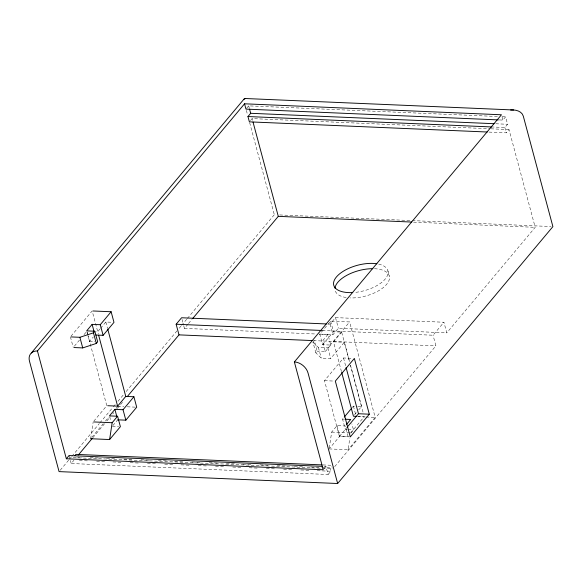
<?xml version="1.0" encoding="UTF-8"?>
<svg xmlns="http://www.w3.org/2000/svg" width="582" height="582" viewBox="0 0 582 582"><rect width="100%" height="100%" fill="white"/><g stroke="black" fill="none" stroke-linecap="round" stroke-linejoin="round"><path stroke-width="0.44" stroke-dasharray="2.91 2.18" d="M90.639 438.726L93.185 421.906M329.259 448.038L331.667 432.099L337.109 425.609L345.25 425.959L348.051 436.405L339.903 436.056L329.688 448.249M329.121 448.918L348.094 449.733L349.833 438.224M246.513 108.463L248.689 105.866L498.338 116.538M250.471 120.554L252.101 118.604L489.949 128.768M70.982 336.214L92.16 310.941L98.263 333.712M74.387 346.159L79.487 340.07M84.026 334.657L86.289 331.951M87.984 335.77L89.512 341.488L93.331 336.934M100.009 328.961L97.681 331.74L95.877 331.66M100.591 328.27L105.829 322.013L112.166 322.283M93.753 421.23L106.79 405.669L88.028 335.654M60.23 470.22L68.982 459.773M69.564 459.074L71.317 456.986M71.899 456.295L99.311 423.572M99.9 422.874L112.733 407.56M113.315 406.862L115.651 404.075M117.979 401.296L123.813 394.334M126.149 391.548L176.899 330.976M179.227 328.19L180.98 326.102M181.562 325.411L186.815 319.14M187.397 318.449L274.311 214.714L276.123 214.787M91.789 437.366L103.21 423.732M105.495 421.004L108.776 417.083M116.014 408.44L117.164 407.073M69.062 455.546L71.2 463.519L73.914 460.275M92.916 437.599L104.549 423.718M106.877 420.939L110.362 416.77M112.69 413.998L113.854 412.609M117.346 408.44L122.576 402.198M183.767 325.927L184.429 328.379L187.928 324.203M188.51 323.505L192.009 319.336M112.864 425.58L117.695 419.818M315.822 352.823L312.978 342.209L314.331 340.601L317.168 351.215L315.822 352.823L321.242 358.105L330.707 358.512L344.311 342.281L349.469 361.531M319.78 334.097L327.921 334.446L330.765 345.061L322.617 344.711L319.78 334.097L330.641 321.133L349.615 321.941L375.186 417.396L348.094 449.733M328.277 324.021L330.089 324.101L335.523 317.612L443.928 322.246L446.772 332.868L338.375 328.241L332.933 334.723L319.351 334.148M499.247 119.936L502.877 120.088L505.598 116.851L507.584 124.272L504.87 127.516L493.07 127.014M327.921 334.446L322.472 340.95L325.316 351.564L317.168 351.215M322.617 344.711L333.486 331.747L341.634 332.089L349.607 361.851M489.047 132.092L506.289 132.827L509.01 129.582L535.2 227.329L446.772 332.868M312.978 342.209L318.398 347.49L327.862 347.898L349.615 321.941M325.316 351.564L330.765 345.061M341.459 371.578L333.486 341.816L341.634 332.089M349.375 436.871L339.437 436.442L324.494 380.672L343.518 357.966L352.547 358.352M347.134 429.625L345.352 429.552L342.558 419.105L343.7 417.745M352.277 407.502L353.42 406.141L357.042 406.294M354.584 414.821L356.33 412.74M358.658 409.961L361.567 406.491L350.546 365.351M339.437 436.442L346.355 428.185M350.64 432.913L364.245 416.676L357.93 416.406M350.735 433.197L353.5 429.902L351.87 423.805M322.304 330.489L433.052 335.225L443.928 322.246M324.341 468.474L325.978 466.531L328.11 474.497L71.2 463.519M73.201 457.619L330.11 468.597L331.747 466.655M328.11 474.497L330.823 471.253L330.11 468.597M334.708 466.626L435.903 345.846L433.052 335.225M501.968 116.691L505.598 116.851M495.784 123.77L507.584 124.272M490.852 128.811L509.01 129.582M279.753 214.947L411.336 220.571M412.245 220.607L551.089 226.543M413.555 222.135L535.2 227.329M184.429 328.379L315.728 333.988M313.349 340.608L435.903 345.846M333.486 341.816L344.311 342.281M89.512 341.488L94.946 341.721M324.494 380.672L334.424 381.094M357.945 406.331L361.567 406.491M117.739 406.389L123.828 406.651M127.225 406.796L135.73 407.16M358.126 416.661L365.241 416.967M366.129 417.003L375.186 417.396M342.558 419.105L344.362 419.186M348.029 429.662L353.5 429.902M331.667 432.099L349.731 432.877M112.37 426.33L118.612 426.599M322.843 464.931L331.922 465.316M324.159 466.451L325.978 466.531M76.635 457.03L82.077 457.263M90.246 457.612L99.326 458.005M106.593 458.31L116.575 458.74M123.835 459.053L133.824 459.474M141.084 459.787L150.163 460.173M158.333 460.522L167.412 460.915M174.673 461.22L184.661 461.65M191.922 461.963L201.91 462.384M209.171 462.697L218.25 463.083M226.42 463.432L235.499 463.825M242.759 464.13L252.748 464.56M260.008 464.873L269.997 465.294M277.258 465.607L286.337 465.993M294.507 466.342L303.586 466.735M310.846 467.04L320.835 467.47M321.744 467.506L332.635 467.972M79.363 460.508L88.442 460.9M96.612 461.25L105.691 461.635M112.952 461.948L122.933 462.37M130.201 462.683L140.182 463.112M147.45 463.418L156.522 463.81M164.699 464.16L173.771 464.545M181.038 464.858L191.02 465.28M198.287 465.593L208.269 466.022M215.536 466.328L224.608 466.713M232.778 467.062L241.857 467.455M249.125 467.761L259.106 468.19M266.367 468.503L276.355 468.925M283.616 469.238L292.695 469.623M300.865 469.972L309.944 470.365M317.205 470.671L330.823 471.253M502.07 117.055L502.877 120.088M504.87 127.516L506.289 132.827M387.918 270.892L389.343 276.203M350.408 365.038L363.073 412.296M335.523 317.612L338.375 328.241M343.518 357.966L345.853 366.682M330.641 321.133L333.486 331.747M353.42 406.141L356.22 416.581M330.089 324.101L332.933 334.723M327.862 347.898L330.707 358.512M318.398 347.49L321.242 358.105M337.109 425.609L339.903 436.056M248.689 105.866L249.351 108.347M252.101 118.604L252.566 120.35M246.353 110.369L247.292 113.876M249.642 122.642L274.311 214.714M182.02 319.387L183.548 325.112M105.829 322.013L107.466 328.139M87.089 332.155L87.795 334.781M86.885 331.689L87.766 334.956M109.678 416.756L110.849 421.106M70.415 336.898L73.259 347.505M378.656 264.112A28.023 13.16 -15 0 1 385.306 278.923A28.023 13.16 -15 0 1 355.391 292.36M374.466 268.717A28.023 13.16 -15 0 1 386.63 284.358A28.023 13.16 -15 0 1 350.008 297.911M346.159 297.54A28.023 13.16 -15 0 1 335.13 290.425"/><path stroke-width="0.87" d="M109.612 439.541L112.159 422.721L117.593 416.232L120.394 426.671L109.612 439.541L90.639 438.726M244.033 99.5L244.738 98.489L513.695 109.983C517.609 110.187 522.149 112.042 523.298 116.138L552.9 226.616L337.655 483.511L59.066 471.609L29.464 361.124A12.455 9.137 40 0 1 37.452 350.968L244.549 103.8L501.458 114.778L294.368 361.946L323.257 469.769L66.348 458.791L37.452 350.968M31.319 352.998L244.273 98.751M487.229 132.012L249.38 121.849L247.961 116.538L250.675 113.294L493.973 123.69M95.87 335.021L103.109 335.334L113.977 322.363L111.133 311.748L100.264 324.72L92.116 324.37L86.667 330.874L94.815 331.223L97.66 341.838L96.314 343.445L82.724 347.912L74.118 347.541M71.273 336.934L79.88 337.298L93.469 332.831L94.815 331.223M127.232 396.64L178.994 334.868L176.142 324.239L181.584 317.757L326.466 323.948M66.348 458.791L69.062 455.546L322.341 466.371M74.831 455.677L75.922 454.375L321.941 464.894M117.695 419.818L125.843 420.168L136.705 407.204L133.911 396.757L123.042 409.728L114.894 409.379L109.445 415.883L117.593 416.232M107.692 405.712L117.615 406.134L125.763 396.407L133.911 396.757M78.374 454.949L92.334 438.29M192.591 318.638L278.291 216.351L411.736 222.055M344.268 417.061L351.703 408.186M346.341 424.656L350.699 419.455L345.272 419.222M346.93 427.501L358.461 413.737L369.301 414.202L354.358 358.425L335.334 381.13L350.277 436.907L369.301 414.202M510.618 110.042L513.695 109.983M498.338 119.899L245.968 109.11L244.549 103.8M247.961 116.538L492.161 126.971M93.062 310.977L111.133 311.748M176.142 324.239L321.395 330.452M178.994 334.868L312.439 340.572M357.028 416.363L353.42 416.21L341.692 372.451M94.088 421.95L112.159 422.721M244.738 98.489L245.415 98.707M346.086 367.548L358.461 413.737M249.569 109.169L250.675 113.294M253.032 122.096L278.291 216.351M337.655 483.511L308.053 373.033A12.455 9.137 40 0 0 294.368 361.946M107.706 329.019L125.763 396.407M100.264 324.72L103.109 335.334M123.042 409.728L125.843 420.168M98.62 335.239L117.615 406.134M92.116 324.37L94.088 331.718M114.894 409.379L116.764 416.341M93.469 332.831L96.314 343.445M79.88 337.298L82.724 347.912M352.765 292.571A28.023 13.16 -15 0 1 336.425 276.959A28.023 13.16 -15 0 1 376.889 263.777M334.985 288.221A28.023 13.16 -15 0 1 372.829 268.68"/></g></svg>
